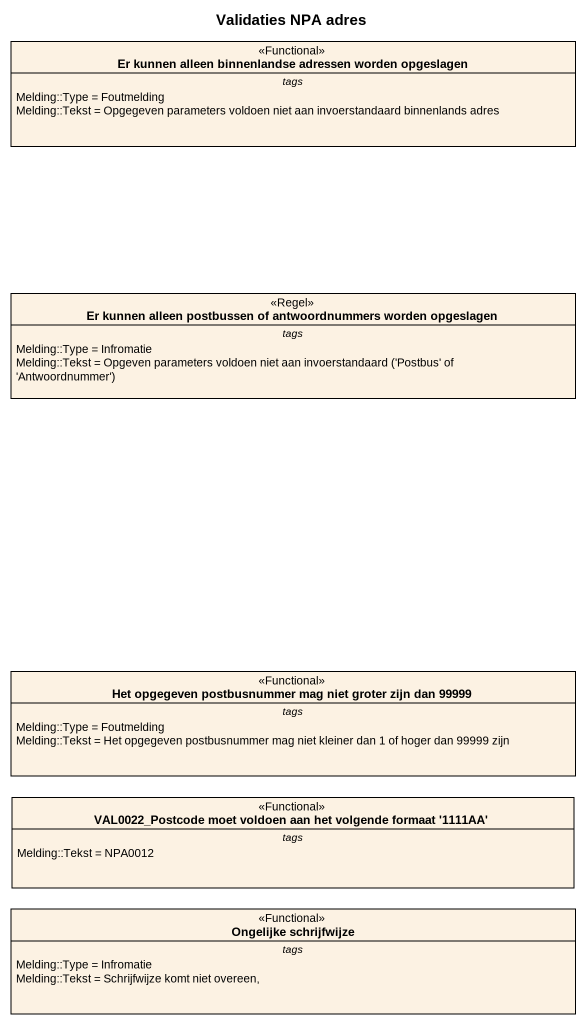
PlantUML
@startuml
title Validaties NPA adres
hide circle
hide empty members
class "Er kunnen alleen binnenlandse adressen worden opgeslagen" as Er_kunnen_alleen <<Functional>> {
  -- tags --
  Melding::Type = Foutmelding
  Melding::Tekst = Opgegeven parameters voldoen niet aan invoerstandaard binnenlands adres
}
class "Er kunnen alleen postbussen of antwoordnummers worden opgeslagen" as Er_kunnen_alleen_postbussen <<Regel>> {
  -- tags --
  Melding::Type = Infromatie
  {field} Melding::Tekst = Opgeven parameters voldoen niet aan invoerstandaard ('Postbus' of 'Antwoordnummer')
}
class "Het opgegeven postbusnummer mag niet groter zijn dan 99999" as Het_opgegeven_postbusnummer <<Functional>> {
  -- tags --
  Melding::Type = Foutmelding
  Melding::Tekst = Het opgegeven postbusnummer mag niet kleiner dan 1 of hoger dan 99999 zijn
}
class "VAL0022_Postcode moet voldoen aan het volgende formaat '1111AA'" as VAL0022_Postcode_moet <<Functional>> {
  -- tags --
  Melding::Tekst = NPA0012
}
class "Ongelijke schrijfwijze" as Ongelijke_schrijfwijze <<Functional>> {
  -- tags --
  Melding::Type = Infromatie
  Melding::Tekst = Schrijfwijze komt niet overeen,
}
@enduml
